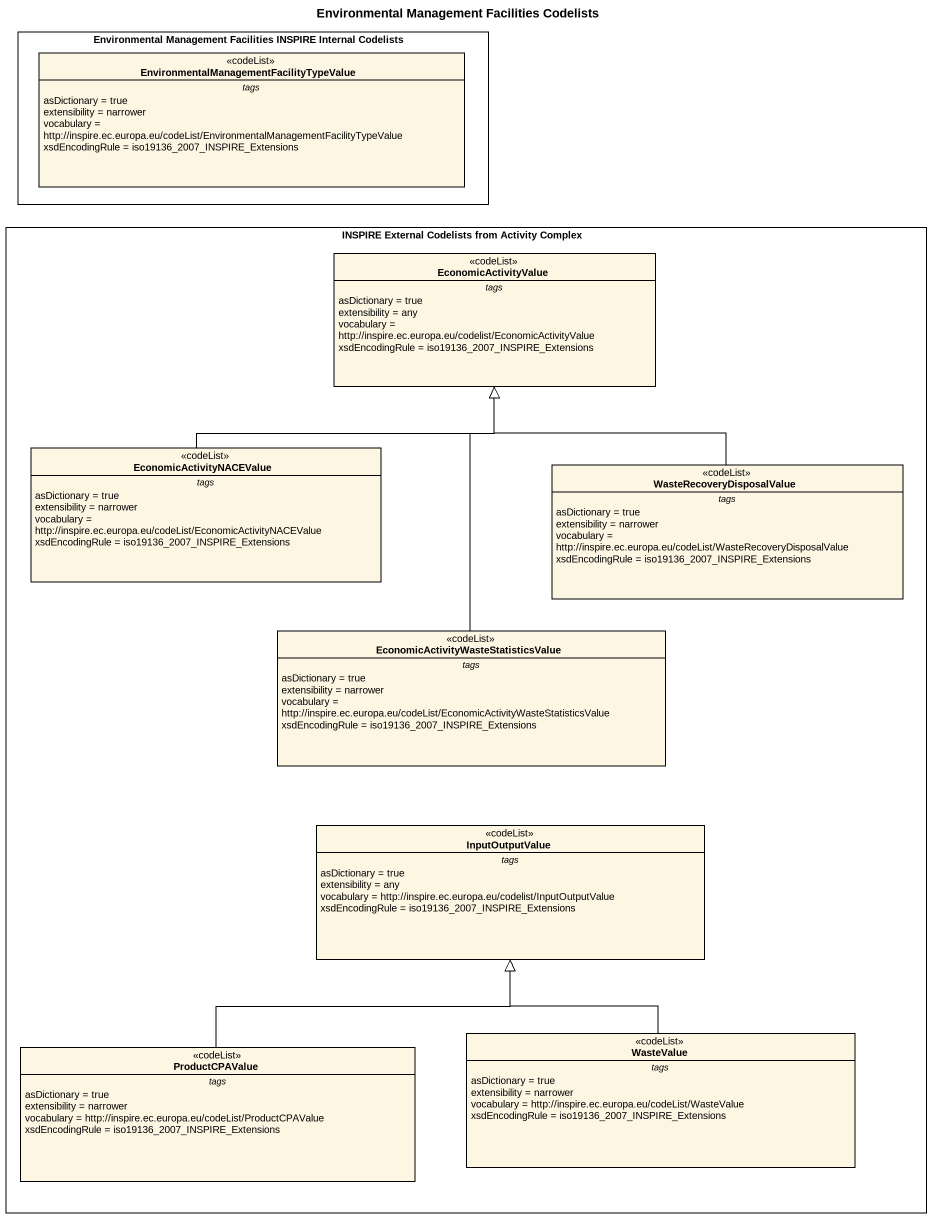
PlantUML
@startuml
title Environmental Management Facilities Codelists
hide circle
hide empty members
rectangle "Environmental Management Facilities INSPIRE Internal Codelists" as Environmental_Management {
  class "EnvironmentalManagementFacilityTypeValue" as EnvironmentalManagementFacil <<codeList>> {
    -- tags --
    asDictionary = true
    extensibility = narrower
    vocabulary = http://inspire.ec.europa.eu/codeList/EnvironmentalManagementFacilityTypeValue
    xsdEncodingRule = iso19136_2007_INSPIRE_Extensions
  }
}
rectangle "INSPIRE External Codelists from Activity Complex" as INSPIRE_External_Codelists {
  class EconomicActivityValue <<codeList>> {
    -- tags --
    asDictionary = true
    extensibility = any
    vocabulary = http://inspire.ec.europa.eu/codelist/EconomicActivityValue
    xsdEncodingRule = iso19136_2007_INSPIRE_Extensions
  }
  class EconomicActivityNACEValue <<codeList>> {
    -- tags --
    asDictionary = true
    extensibility = narrower
    vocabulary = http://inspire.ec.europa.eu/codeList/EconomicActivityNACEValue
    xsdEncodingRule = iso19136_2007_INSPIRE_Extensions
  }
  class WasteRecoveryDisposalValue <<codeList>> {
    -- tags --
    asDictionary = true
    extensibility = narrower
    vocabulary = http://inspire.ec.europa.eu/codeList/WasteRecoveryDisposalValue
    xsdEncodingRule = iso19136_2007_INSPIRE_Extensions
  }
  class "EconomicActivityWasteStatisticsValue" as EconomicActivityWasteStatist <<codeList>> {
    -- tags --
    asDictionary = true
    extensibility = narrower
    vocabulary = http://inspire.ec.europa.eu/codeList/EconomicActivityWasteStatisticsValue
    xsdEncodingRule = iso19136_2007_INSPIRE_Extensions
  }
  class InputOutputValue <<codeList>> {
    -- tags --
    asDictionary = true
    extensibility = any
    vocabulary = http://inspire.ec.europa.eu/codelist/InputOutputValue
    xsdEncodingRule = iso19136_2007_INSPIRE_Extensions
  }
  class ProductCPAValue <<codeList>> {
    -- tags --
    asDictionary = true
    extensibility = narrower
    vocabulary = http://inspire.ec.europa.eu/codeList/ProductCPAValue
    xsdEncodingRule = iso19136_2007_INSPIRE_Extensions
  }
  class WasteValue <<codeList>> {
    -- tags --
    asDictionary = true
    extensibility = narrower
    vocabulary = http://inspire.ec.europa.eu/codeList/WasteValue
    xsdEncodingRule = iso19136_2007_INSPIRE_Extensions
  }
}
EconomicActivityNACEValue -up-|> EconomicActivityValue
WasteRecoveryDisposalValue -up-|> EconomicActivityValue
EconomicActivityWasteStatist -up-|> EconomicActivityValue
ProductCPAValue -up-|> InputOutputValue
WasteValue -up-|> InputOutputValue
@enduml
